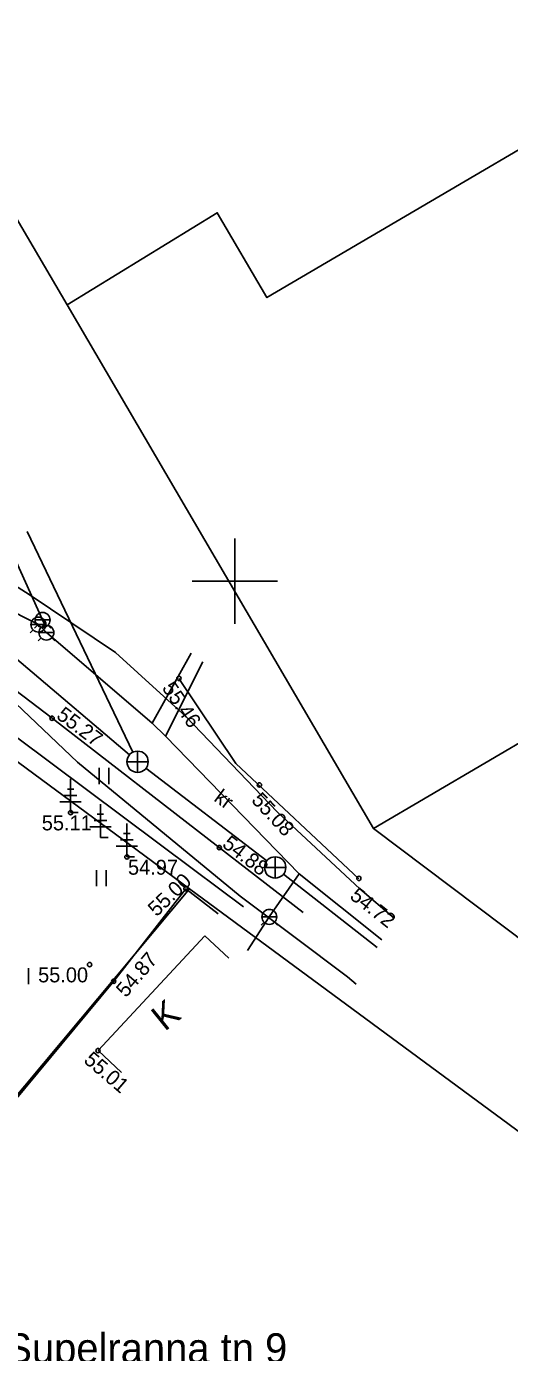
# Model space of a CAD drawing. Extents: x 641646 to 641797, y 6456717 to 6456857.
# Drawn here: x 641740.2 to 641762.9, y 6456763.8 to 6456826 of the extents above; entities that cross this region are included whole.
import ezdxf

# ---------------------------------------------------------------- set-up
doc = ezdxf.new("R2010")
doc.units = 0
for name, color, linetype in [('AED', 7, 'Continuous'), ('HALJASTUS', 7, 'Continuous'), ('HOONE', 7, 'Continuous'), ('KKAEV', 7, 'Continuous'), ('KORGUS', 7, 'Continuous'), ('KPKAABEL', 7, 'Continuous'), ('KTRASS', 7, 'Continuous'), ('PIIR', 7, 'Continuous'), ('PUU', 7, 'Continuous'), ('SITRASS', 7, 'Continuous'), ('TEE', 7, 'Continuous'), ('VKAEV', 7, 'Continuous'), ('VORK', 7, 'Continuous'), ('VTRASS', 7, 'Continuous')]:
    doc.layers.add(name, color=color, linetype=linetype)

msp = doc.modelspace()

# ---------------------------------------------------------------- linework, layer by layer
at = {"layer": 'AED'}
msp.add_lwpolyline([(641731.756, 6456765.603), (641732.083, 6456766.433), (641733.933, 6456768.432), (641734.61, 6456769.05), (641738.897, 6456774.731), (641744.313, 6456781.248), (641747.702, 6456785.581), (641749.213, 6456784.399)], dxfattribs=at)
at = {"layer": 'HALJASTUS'}
for p, q in [((641743.633, 6456791.241), (641743.633, 6456790.48)), ((641744.088, 6456791.241), (641744.088, 6456790.48)), ((641743.507, 6456786.459), (641743.507, 6456785.698)), ((641743.962, 6456786.459), (641743.962, 6456785.698)), ((641740.313, 6456781.866), (641740.313, 6456781.105))]:
    msp.add_line(p, q, dxfattribs=at)
msp.add_lwpolyline([(641714.729, 6456811.791), (641720.894, 6456806.785), (641732.2, 6456799.485), (641739.76, 6456792.682), (641748.058, 6456786.487), (641750.405, 6456784.735)], dxfattribs=at)
at = {"layer": 'HOONE'}
for p, q in [((641743.579, 6456777.995), (641748.579, 6456783.379)), ((641748.579, 6456783.379), (641749.708, 6456782.331)), ((641743.579, 6456777.995), (641744.686, 6456776.967))]:
    msp.add_line(p, q, dxfattribs=at)
at = {"layer": 'KKAEV'}
for p, q in [((641745.432, 6456791.031), (641745.432, 6456792.031)), ((641744.932, 6456791.531), (641745.932, 6456791.531)), ((641751.884, 6456786.078), (641751.884, 6456787.078)), ((641751.384, 6456786.578), (641752.384, 6456786.578))]:
    msp.add_line(p, q, dxfattribs=at)
for centre in [(641745.432, 6456791.531), (641751.884, 6456786.578)]:
    msp.add_circle(centre, 0.5, dxfattribs=at)
at = {"layer": 'KORGUS'}
for centre in [(641747.372, 6456795.439), (641741.427, 6456793.572), (641751.143, 6456790.448), (641742.294, 6456789.15), (641749.266, 6456787.512), (641744.931, 6456787.071), (641755.806, 6456786.066), (641747.702, 6456785.581), (641743.182, 6456782.027), (641744.313, 6456781.248), (641743.579, 6456777.995)]:
    msp.add_circle(centre, 0.1, dxfattribs=at)
at = {"layer": 'KPKAABEL'}
msp.add_lwpolyline([(641757.467, 6456784.199), (641755.845, 6456785.57), (641751.974, 6456789.19), (641747.708, 6456793.636), (641744.393, 6456796.657), (641740.349, 6456799.37), (641736.553, 6456801.782), (641731.218, 6456805.404), (641724.09, 6456810.274), (641714.982, 6456817.559), (641705.438, 6456825.576), (641702.342, 6456827.886), (641699.327, 6456829.689)], dxfattribs=at)
at = {"layer": 'KTRASS'}
for p, q in [((641740.264, 6456802.328), (641745.216, 6456791.982)), ((641735.231, 6456800.195), (641745.051, 6456791.855)), ((641745.828, 6456791.227), (641751.487, 6456786.883)), ((641752.277, 6456786.27), (641756.672, 6456782.821))]:
    msp.add_line(p, q, dxfattribs=at)
at = {"layer": 'PIIR'}
for points in [[(641727.13, 6456838.52), (641742.14, 6456812.95), (641749.17, 6456817.26), (641751.5, 6456813.29), (641773.07, 6456825.94), (641768.01, 6456834.56), (641755.87, 6456855.26)], [(641749.17, 6456817.26), (641742.14, 6456812.95), (641756.5, 6456788.4), (641785.2, 6456805.24), (641773.07, 6456825.94), (641751.5, 6456813.29)], [(641697.3, 6456747.91), (641719.52, 6456738.33), (641731.61, 6456766.16), (641747.86, 6456785.57), (641703.78, 6456818.14), (641672.79, 6456764.25)], [(641785.2, 6456805.24), (641756.5, 6456788.4), (641777.2, 6456772.82), (641797.3, 6456784.61)], [(641719.52, 6456738.33), (641731.23, 6456734.8), (641761.63, 6456761.32), (641780.45, 6456745.27), (641788.24, 6456755.82), (641747.86, 6456785.57), (641731.61, 6456766.16)]]:
    msp.add_lwpolyline(points, close=True, dxfattribs=at)
at = {"layer": 'PUU'}
for p, q in [((641742.294, 6456789.15), (641742.294, 6456790.725)), ((641742.444, 6456790.25), (641742.144, 6456790.25)), ((641742.794, 6456789.65), (641741.794, 6456789.65)), ((641742.594, 6456789.95), (641741.994, 6456789.95)), ((641743.692, 6456787.977), (641743.692, 6456789.552)), ((641742.654, 6456789.15), (641742.294, 6456789.15)), ((641743.842, 6456789.077), (641743.542, 6456789.077)), ((641744.192, 6456788.477), (641743.192, 6456788.477)), ((641743.992, 6456788.777), (641743.392, 6456788.777)), ((641744.931, 6456787.071), (641744.931, 6456788.646)), ((641744.052, 6456787.977), (641743.692, 6456787.977)), ((641745.231, 6456787.871), (641744.631, 6456787.871)), ((641745.081, 6456788.171), (641744.781, 6456788.171)), ((641745.431, 6456787.571), (641744.431, 6456787.571)), ((641745.291, 6456787.071), (641744.931, 6456787.071))]:
    msp.add_line(p, q, dxfattribs=at)
at = {"layer": 'SITRASS'}
msp.add_lwpolyline([(641755.688, 6456781.115), (641755.282, 6456781.446), (641750.25, 6456785.237), (641742.615, 6456791.519), (641738.104, 6456795.799), (641736.323, 6456797.599), (641736.13, 6456797.73), (641730.837, 6456801.297), (641726.164, 6456804.11), (641718.387, 6456809.72), (641715.69, 6456811.756), (641714.853, 6456812.042), (641714.169, 6456811.972), (641713.797, 6456812.076), (641713.427, 6456812.18), (641712.795, 6456812.792), (641710.013, 6456815.267), (641705.362, 6456818.847), (641703.763, 6456818.506), (641702.117, 6456818.148)], dxfattribs=at)
at = {"layer": 'TEE'}
for points in [[(641705.258, 6456820.129), (641711.595, 6456815.266), (641722.373, 6456807.527), (641732.507, 6456800.361), (641741.427, 6456793.572), (641749.266, 6456787.512), (641753.194, 6456784.475)], [(641755.81, 6456786.048), (641750.046, 6456791.45), (641747.372, 6456795.439)]]:
    msp.add_lwpolyline(points, dxfattribs=at)
at = {"layer": 'VKAEV'}
for p, q in [((641740.633, 6456798.18), (641741.333, 6456798.18)), ((641740.536, 6456797.715), (641740.396, 6456797.576)), ((641740.434, 6456797.963), (641741.134, 6456797.963)), ((641740.736, 6456797.932), (641740.596, 6456797.792)), ((641740.811, 6456797.583), (641741.511, 6456797.583)), ((641741.031, 6456797.715), (641741.171, 6456797.576)), ((641741.23, 6456797.932), (641741.37, 6456797.792)), ((641740.913, 6456797.335), (641740.774, 6456797.195)), ((641741.408, 6456797.335), (641741.548, 6456797.195)), ((641751.363, 6456784.016), (641751.223, 6456783.876)), ((641751.26, 6456784.263), (641751.96, 6456784.263)), ((641751.858, 6456784.016), (641751.997, 6456783.876))]:
    msp.add_line(p, q, dxfattribs=at)
for centre in [(641740.784, 6456797.963), (641740.983, 6456798.18), (641741.161, 6456797.583), (641751.61, 6456784.263)]:
    msp.add_circle(centre, 0.35, dxfattribs=at)
at = {"layer": 'VORK'}
for p, q in [((641750, 6456802), (641750, 6456798)), ((641748, 6456800), (641752, 6456800))]:
    msp.add_line(p, q, dxfattribs=at)
at = {"layer": 'VTRASS'}
msp.add_line((641746.121, 6456793.338), (641747.951, 6456796.618), dxfattribs=at)
for points in [[(641697.834, 6456826.883), (641704.571, 6456821.937), (641735.51, 6456800.625), (641740.784, 6456797.961), (641741.161, 6456797.583), (641746.121, 6456793.338), (641746.737, 6456792.736), (641753.013, 6456786.275), (641756.886, 6456783.192)], [(641738.49, 6456803.645), (641740.983, 6456798.18), (641741.102, 6456797.919), (641740.972, 6456797.772)], [(641746.737, 6456792.736), (641748.491, 6456796.217)], [(641753.013, 6456786.275), (641751.61, 6456784.263), (641750.588, 6456782.683)]]:
    msp.add_lwpolyline(points, dxfattribs=at)

# ---------------------------------------------------------------- texts
at = {"layer": 'HOONE'}
msp.add_text('K', height=1.2, rotation=38.93821, dxfattribs=at).set_placement((641746.707, 6456778.868))
at = {"layer": 'KORGUS'}
for s, rotation, p in [('55.46', 304.38034, (641746.552, 6456794.983)), ('55.27', 323.19611, (641741.582, 6456793.605)), ('55.08', 312.9212, (641750.733, 6456789.697)), ('54.88', 322.275, (641749.356, 6456787.583)), ('55.00', 43.99029, (641746.329, 6456784.242)), ('54.72', 321.65443, (641755.338, 6456785.153)), ('54.87', 49.36959, (641744.89, 6456780.446)), ('55.01', 319.34324, (641742.866, 6456777.479))]:
    msp.add_text(s, height=0.7, rotation=rotation, dxfattribs=at).set_placement(p)
for s, p in [('55.11', (641740.944, 6456788.318)), ('54.97', (641744.984, 6456786.239)), ('55.00', (641740.771, 6456781.195))]:
    msp.add_text(s, height=0.7, dxfattribs=at).set_placement(p)
at = {"layer": 'PIIR'}
msp.add_text('Supelranna tn 9', height=1.4, dxfattribs=at).set_placement((641739.232, 6456763.348))
at = {"layer": 'TEE'}
msp.add_text('kr', height=0.7, rotation=323.61565, dxfattribs=at).set_placement((641748.97, 6456789.73))

doc.saveas('drawing.dxf')
